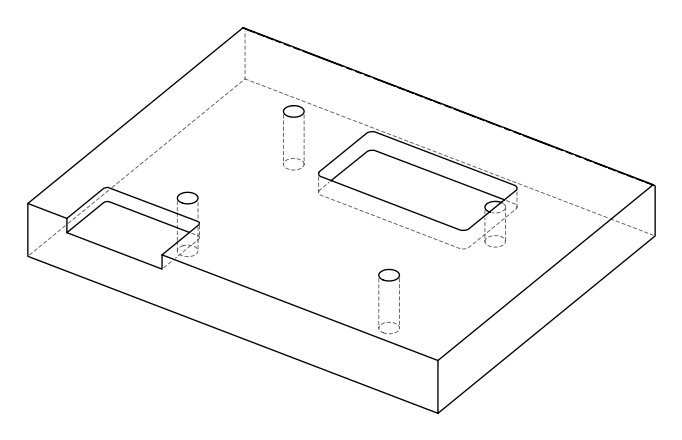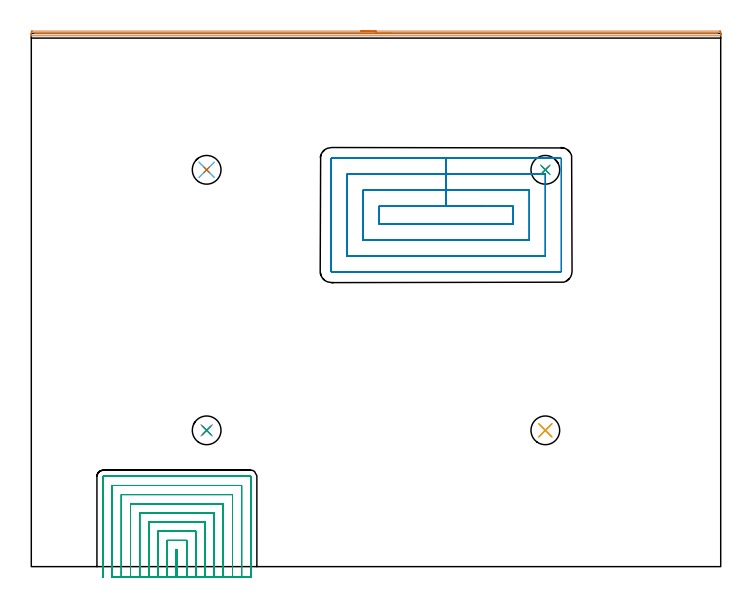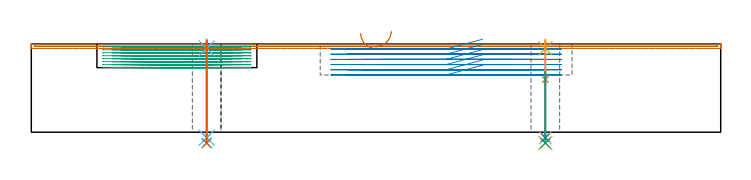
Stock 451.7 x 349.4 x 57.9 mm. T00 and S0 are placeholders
(PLAN: 15 operations, 11 tool changes, 58.7 min)
(1 AREA_MILL | FG_CHAMFER_SURFACE | UGT0205_001 | 7.37 min | 2170 mm3)
(2 MILL_RECTANGULAR_POCKET | POCKET_RECTANGULAR_STRAIGHT | UGT0201_132 | Follow Part, ap 3.5, ae 75% | 16.6 min | 296966 mm3)
(3 MILL_SLOT | SLOT_PARTIAL_RECTANGULAR | NXT0201_009 | Follow Part, ap 2, ae 75% | 32.57 min | 103245 mm3)
(4 SPOT_DRILL | STEP1HOLE | NXT0321_9005460120000 | 0.05 min | 173 mm3)
(5 SPOT_DRILL_1 | STEP1HOLE_1 | NXT0321_9005460120000 | 0.05 min | 192 mm3)
(6 SPOT_DRILL_2 | STEP1HOLE_2 | NXT0321_9005460120000 | 0.05 min | 171 mm3)
(7 SPOT_DRILL_3 | STEP1HOLE_3 | NXT0321_9005460120000 | 0.05 min | 177 mm3)
(8 DRILL_THROUGH_HOLE_INTO_CENTER | STEP1HOLE | NXT0301_087 | 0.26 min | 5946 mm3)
(9 DRILL_TO_ENLARGE_THROUGH_HOLE | STEP1HOLE | UGT0301_256 | 0.27 min | 9921 mm3)
(10 DRILL_THROUGH_HOLE_INTO_CENTER_1 | STEP1HOLE_1 | NXT0301_087 | 0.26 min | 5944 mm3)
(11 DRILL_TO_ENLARGE_THROUGH_HOLE_1 | STEP1HOLE_1 | UGT0301_256 | 0.27 min | 9922 mm3)
(12 DRILL_THROUGH_HOLE_INTO_CENTER_2 | STEP1HOLE_2 | NXT0301_087 | 0.26 min | 5912 mm3)
(13 DRILL_TO_ENLARGE_THROUGH_HOLE_2 | STEP1HOLE_2 | UGT0301_256 | 0.27 min | 9950 mm3)
(14 DRILL_THROUGH_HOLE_INTO_CENTER_3 | STEP1HOLE_3 | NXT0301_087 | 0.18 min | 3753 mm3)
(15 DRILL_TO_ENLARGE_THROUGH_HOLE_3 | STEP1HOLE_3 | UGT0301_256 | 0.19 min | 6456 mm3)
(TOOL UGT0205_001 | Chamfer Mill 20 x 3 x 45 deg. | D20 FL50 Z2)
(TOOL UGT0201_132 | Carbide End Mill 14.0 | D14 FL30 Z4)
(TOOL NXT0201_009 | ENDMILL 8mm [2P460-0800-NA 1630] | D8 FL26 Z6)
(TOOL NXT0321_9005460120000 | NC Spot Drill, 142deg, 12mm, Carbide, Uncoated | D12 PA142 FL30 Z2)
(TOOL NXT0301_087 | Carbide Drill 11.6mm [860.1-1160-058A1-MM 2214] | D11.6 PA140 FL72 Z2)
(TOOL UGT0301_256 | Twist Drill 18.8 mm | D18.8 PA118 FL135 Z2)
(OP 1 AREA_MILL)
G17 G21 G94 G90
T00 M6
G54
G17 G0 G90 X215.85 Y350.9 S1061 M3
G43 Z67.9 H0
Z64.8
G94 G1 X215.888 Z63.928 F250.
X216.002 Z63.064
X216.191 Z62.212
X216.453 Z61.38
X216.787 Z60.574
X217.19 Z59.8
X217.659 Z59.064
X218.19 Z58.372
X218.779 Z57.729
X219.422 Z57.14
X220.114 Z56.608
X220.85 Z56.14
X221.624 Z55.737
X222.43 Z55.403
X223.262 Z55.141
X224.114 Z54.952
X224.978 Z54.838
X225.85 Z54.8
X451.076
X451.332 Y350.898
X451.69 Y350.893 Z54.801
X451.7 Y350.651 Z55.044
Y350.127 Z55.57
Y349.783 Z55.912
Y349.259 Z56.436
Y348.916 Z56.778
Y348.23 Z57.469
Y347.997 Z57.702
X451.698 Y347.897 Z57.795
X451.69 Y347.803 Z57.888
X451.523 Y347.8 Z57.9
X0.177
X0.01 Y347.802 Z57.888
X0.003 Y347.845 Z57.846
X0.001 Y347.898 Z57.793
X0. Y347.997 Z57.702
Y348.23 Z57.469
Y348.916 Z56.778
Y350.127 Z55.57
X0.004 Y350.651 Z55.044
X0.01 Y350.893 Z54.801
X0.368 Y350.898 Z54.8
X0.624 Y350.9
X225.85
Y349.486 Z56.214
X449.289 Y349.485 Z56.215
X449.598 Y349.484 Z56.216
X449.66 Y349.481 Z56.219
X449.685 Y349.479 Z56.221
X449.69 Y349.468 Z56.232
X449.696 Y349.388 Z56.312
X449.69 Y349.239 Z56.461
X449.688 Y349.221 Z56.479
X449.655 Y349.219 Z56.481
X449.569 Y349.217 Z56.483
X449.289 Y349.215 Z56.485
X448.982 Y349.214 Z56.486
X2.411 Y349.215 Z56.485
X2.103 Y349.216 Z56.484
X2.04 Y349.219 Z56.481
X2.015 Y349.221 Z56.479
X2.01 Y349.232 Z56.468
X2.007 Y349.308 Z56.392
X2.024 Y349.479 Z56.221
X2.205 Y349.482 Z56.218
X2.411 Y349.484 Z56.216
X2.718 Y349.486 Z56.214
X2.998
X225.85
X226.722 Z56.252
X227.587 Z56.366
X228.438 Z56.555
X229.27 Z56.817
X230.076 Z57.151
X230.85 Z57.554
X231.586 Z58.023
X232.278 Z58.554
X232.921 Z59.143
X233.51 Z59.786
X234.042 Z60.478
X234.51 Z61.214
X234.913 Z61.988
X235.247 Z62.794
X235.509 Z63.626
X235.698 Z64.478
X235.812 Z65.343
X235.85 Z66.214
G0 Z67.9
M5
M2
(OP 2 MILL_RECTANGULAR_POCKET)
G17 G21 G94 G90
T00 M6
G54
G17 G0 G90 X295.685 Y236.1 S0 M3
G43 Z67.9 H0
Z60.9
G94 G1 X271.8 Z54.5 F250.
X227.8 F500.
Y224.6
X315.8
Y236.1
X271.8
Y246.6
X217.3
Y214.1
X326.3
Y246.6
X271.8
Y257.1
X206.8
Y203.6
X336.8
Y257.1
X271.8
Y267.6
X196.8
G3 X196.3 Y267.1 R0.5
G1 Y193.6
G3 X196.8 Y193.1 R0.5
G1 X346.8
G3 X347.3 Y193.6 R0.5
G1 Y267.1
G3 X346.8 Y267.6 R0.5
G1 X271.8
X270.8
G0 X295.685 Y236.1 Z57.5
G1 X271.8 Z51.1 F250.
X227.8 F500.
Y224.6
X315.8
Y236.1
X271.8
Y246.6
X217.3
Y214.1
X326.3
Y246.6
X271.8
Y257.1
X206.8
Y203.6
X336.8
Y257.1
X271.8
Y267.6
X196.8
G3 X196.3 Y267.1 R0.5
G1 Y193.6
G3 X196.8 Y193.1 R0.5
G1 X346.8
G3 X347.3 Y193.6 R0.5
G1 Y267.1
G3 X346.8 Y267.6 R0.5
G1 X271.8
X270.8
G0 X295.685 Y236.1 Z54.1
G1 X271.8 Z47.7 F250.
X227.8 F500.
Y224.6
X315.8
Y236.1
X271.8
Y246.6
X217.3
Y214.1
X326.3
Y246.6
X271.8
Y257.1
X206.8
Y203.6
X336.8
Y257.1
X271.8
Y267.6
X196.8
G3 X196.3 Y267.1 R0.5
G1 Y193.6
G3 X196.8 Y193.1 R0.5
G1 X346.8
G3 X347.3 Y193.6 R0.5
G1 Y267.1
G3 X346.8 Y267.6 R0.5
G1 X271.8
X270.8
G0 X295.685 Y236.1 Z50.7
G1 X271.8 Z44.3 F250.
X227.8 F500.
Y224.6
X315.8
Y236.1
X271.8
Y246.6
X217.3
Y214.1
X326.3
Y246.6
X271.8
Y257.1
X206.8
Y203.6
X336.8
Y257.1
X271.8
Y267.6
X196.8
G3 X196.3 Y267.1 R0.5
G1 Y193.6
G3 X196.8 Y193.1 R0.5
G1 X346.8
G3 X347.3 Y193.6 R0.5
G1 Y267.1
G3 X346.8 Y267.6 R0.5
G1 X271.8
X270.8
G0 X295.685 Y236.1 Z47.3
G1 X271.8 Z40.9 F250.
X227.8 F500.
Y224.6
X315.8
Y236.1
X271.8
Y246.6
X217.3
Y214.1
X326.3
Y246.6
X271.8
Y257.1
X206.8
Y203.6
X336.8
Y257.1
X271.8
Y267.6
X196.8
G3 X196.3 Y267.1 R0.5
G1 Y193.6
G3 X196.8 Y193.1 R0.5
G1 X346.8
G3 X347.3 Y193.6 R0.5
G1 Y267.1
G3 X346.8 Y267.6 R0.5
G1 X271.8
X270.8
G0 X295.685 Y236.1 Z43.9
G1 X271.8 Z37.5 F250.
X227.8 F500.
Y224.6
X315.8
Y236.1
X271.8
Y246.6
X217.3
Y214.1
X326.3
Y246.6
X271.8
Y257.1
X206.8
Y203.6
X336.8
Y257.1
X271.8
Y267.6
X196.8
G3 X196.3 Y267.1 R0.5
G1 Y193.6
G3 X196.8 Y193.1 R0.5
G1 X346.8
G3 X347.3 Y193.6 R0.5
G1 Y267.1
G3 X346.8 Y267.6 R0.5
G1 X271.8
X270.8
G0 Z67.9
M5
M2
(OP 3 MILL_SLOT)
G17 G21 G94 G90
T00 M6
G54
G17 G0 G90 X95.8 Y-7. S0 M3
G43 Z67.9 H1
Z55.95
G94 G1 Y-4. F250.
Y11.2 F500.
X95.
Y-4.
Y-7. F250.
X101.8
Y-4.
Y17.2 F500.
X89.
Y-4.
Y-7. F250.
X107.8
Y-4.
Y23.2 F500.
X83.
Y-4.
Y-7. F250.
X113.8
Y-4.
Y29.2 F500.
X77.
Y-4.
Y-7. F250.
X119.8
Y-4.
Y35.2 F500.
X71.
Y-4.
Y-7. F250.
X125.8
Y-4.
Y41.2 F500.
X65.
Y-4.
Y-7. F250.
X131.8
Y-4.
Y47.2 F500.
X59.
Y-4.
Y-7. F250.
X137.8
Y-4.
Y53.2 F500.
X53.
Y-4.
Y-7. F250.
X143.8
Y-4.
Y59.1 F500.
X143.795 Y59.155
X143.755 Y59.195
X143.7 Y59.2
X47.1
X47.045 Y59.195
X47.005 Y59.155
X47. Y59.1
Y-4.
Y-7. F250.
G0 X95.8 Z54.
G1 Y-4.
Y11.2 F500.
X95.
Y-4.
Y-7. F250.
X101.8
Y-4.
Y17.2 F500.
X89.
Y-4.
Y-7. F250.
X107.8
Y-4.
Y23.2 F500.
X83.
Y-4.
Y-7. F250.
X113.8
Y-4.
Y29.2 F500.
X77.
Y-4.
Y-7. F250.
X119.8
Y-4.
Y35.2 F500.
X71.
Y-4.
Y-7. F250.
X125.8
Y-4.
Y41.2 F500.
X65.
Y-4.
Y-7. F250.
X131.8
Y-4.
Y47.2 F500.
X59.
Y-4.
Y-7. F250.
X137.8
Y-4.
Y53.2 F500.
X53.
Y-4.
Y-7. F250.
X143.8
Y-4.
Y59.1 F500.
X143.795 Y59.155
X143.755 Y59.195
X143.7 Y59.2
X47.1
X47.045 Y59.195
X47.005 Y59.155
X47. Y59.1
Y-4.
Y-7. F250.
G0 X95.8 Z52.05
G1 Y-4.
Y11.2 F500.
X95.
Y-4.
Y-7. F250.
X101.8
Y-4.
Y17.2 F500.
X89.
Y-4.
Y-7. F250.
X107.8
Y-4.
Y23.2 F500.
X83.
Y-4.
Y-7. F250.
X113.8
Y-4.
Y29.2 F500.
X77.
Y-4.
Y-7. F250.
X119.8
Y-4.
Y35.2 F500.
X71.
Y-4.
Y-7. F250.
X125.8
Y-4.
Y41.2 F500.
X65.
Y-4.
Y-7. F250.
X131.8
Y-4.
Y47.2 F500.
X59.
Y-4.
Y-7. F250.
X137.8
Y-4.
Y53.2 F500.
X53.
Y-4.
Y-7. F250.
X143.8
Y-4.
Y59.1 F500.
X143.795 Y59.155
X143.755 Y59.195
X143.7 Y59.2
X47.1
X47.045 Y59.195
X47.005 Y59.155
X47. Y59.1
Y-4.
Y-7. F250.
G0 X95.8 Z50.1
G1 Y-4.
Y11.2 F500.
X95.
Y-4.
Y-7. F250.
X101.8
Y-4.
Y17.2 F500.
X89.
Y-4.
Y-7. F250.
X107.8
Y-4.
Y23.2 F500.
X83.
Y-4.
Y-7. F250.
X113.8
Y-4.
Y29.2 F500.
X77.
Y-4.
Y-7. F250.
X119.8
Y-4.
Y35.2 F500.
X71.
Y-4.
Y-7. F250.
X125.8
Y-4.
Y41.2 F500.
X65.
Y-4.
Y-7. F250.
X131.8
Y-4.
Y47.2 F500.
X59.
Y-4.
Y-7. F250.
X137.8
Y-4.
Y53.2 F500.
X53.
Y-4.
Y-7. F250.
X143.8
Y-4.
Y59.1 F500.
X143.795 Y59.155
X143.755 Y59.195
X143.7 Y59.2
X47.1
X47.045 Y59.195
X47.005 Y59.155
X47. Y59.1
Y-4.
Y-7. F250.
G0 X95.8 Z48.15
G1 Y-4.
Y11.2 F500.
X95.
Y-4.
Y-7. F250.
X101.8
Y-4.
Y17.2 F500.
X89.
Y-4.
Y-7. F250.
X107.8
Y-4.
Y23.2 F500.
X83.
Y-4.
Y-7. F250.
X113.8
Y-4.
Y29.2 F500.
X77.
Y-4.
Y-7. F250.
X119.8
Y-4.
Y35.2 F500.
X71.
Y-4.
Y-7. F250.
X125.8
Y-4.
Y41.2 F500.
X65.
Y-4.
Y-7. F250.
X131.8
Y-4.
Y47.2 F500.
X59.
Y-4.
Y-7. F250.
X137.8
Y-4.
Y53.2 F500.
X53.
Y-4.
Y-7. F250.
X143.8
Y-4.
Y59.1 F500.
X143.795 Y59.155
X143.755 Y59.195
X143.7 Y59.2
X47.1
X47.045 Y59.195
X47.005 Y59.155
X47. Y59.1
Y-4.
Y-7. F250.
G0 X95.8 Z46.2
G1 Y-4.
Y11.2 F500.
X95.
Y-4.
Y-7. F250.
X101.8
Y-4.
Y17.2 F500.
X89.
Y-4.
Y-7. F250.
X107.8
Y-4.
Y23.2 F500.
X83.
Y-4.
Y-7. F250.
X113.8
Y-4.
Y29.2 F500.
X77.
Y-4.
Y-7. F250.
X119.8
Y-4.
Y35.2 F500.
X71.
Y-4.
Y-7. F250.
X125.8
Y-4.
Y41.2 F500.
X65.
Y-4.
Y-7. F250.
X131.8
Y-4.
Y47.2 F500.
X59.
Y-4.
Y-7. F250.
X137.8
Y-4.
Y53.2 F500.
X53.
Y-4.
Y-7. F250.
X143.8
Y-4.
Y59.1 F500.
X143.795 Y59.155
X143.755 Y59.195
X143.7 Y59.2
X47.1
X47.045 Y59.195
X47.005 Y59.155
X47. Y59.1
Y-4.
Y-7. F250.
G0 X95.8 Z44.25
G1 Y-4.
Y11.2 F500.
X95.
Y-4.
Y-7. F250.
X101.8
Y-4.
Y17.2 F500.
X89.
Y-4.
Y-7. F250.
X107.8
Y-4.
Y23.2 F500.
X83.
Y-4.
Y-7. F250.
X113.8
Y-4.
Y29.2 F500.
X77.
Y-4.
Y-7. F250.
X119.8
Y-4.
Y35.2 F500.
X71.
Y-4.
Y-7. F250.
X125.8
Y-4.
Y41.2 F500.
X65.
Y-4.
Y-7. F250.
X131.8
Y-4.
Y47.2 F500.
X59.
Y-4.
Y-7. F250.
X137.8
Y-4.
Y53.2 F500.
X53.
Y-4.
Y-7. F250.
X143.8
Y-4.
Y59.1 F500.
X143.795 Y59.155
X143.755 Y59.195
X143.7 Y59.2
X47.1
X47.045 Y59.195
X47.005 Y59.155
X47. Y59.1
Y-4.
Y-7. F250.
G0 X95.8 Z42.3
G1 Y-4.
Y11.2 F500.
X95.
Y-4.
Y-7. F250.
X101.8
Y-4.
Y17.2 F500.
X89.
Y-4.
Y-7. F250.
X107.8
Y-4.
Y23.2 F500.
X83.
Y-4.
Y-7. F250.
X113.8
Y-4.
Y29.2 F500.
X77.
Y-4.
Y-7. F250.
X119.8
Y-4.
Y35.2 F500.
X71.
Y-4.
Y-7. F250.
X125.8
Y-4.
Y41.2 F500.
X65.
Y-4.
Y-7. F250.
X131.8
Y-4.
Y47.2 F500.
X59.
Y-4.
Y-7. F250.
X137.8
Y-4.
Y53.2 F500.
X53.
Y-4.
Y-7. F250.
X143.8
Y-4.
Y59.1 F500.
X143.795 Y59.155
X143.755 Y59.195
X143.7 Y59.2
X47.1
X47.045 Y59.195
X47.005 Y59.155
X47. Y59.1
Y-4.
Y-7. F250.
G0 Z67.9
M5
M2
(OP 4 SPOT_DRILL)
G17 G21 G94 G90
T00 M6
G54
G17 G0 G90 X114.9 Y89.3 S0 M3
G43 Z67.9 H0
G94 G81 G98 Z54.9 F250. R60.9
G80
M5
M2
(OP 5 SPOT_DRILL_1)
G17 G21 G94 G90
T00 M6
G54
G17 G0 G90 X336.8 Y89.3 S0 M3
G43 Z67.9 H0
G94 G81 G98 Z54.9 F250. R60.9
G80
M5
M2
(OP 6 SPOT_DRILL_2)
G17 G21 G94 G90
T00 M6
G54
G17 G0 G90 X114.9 Y260. S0 M3
G43 Z67.9 H0
G94 G81 G98 Z54.9 F250. R60.9
G80
M5
M2
(OP 7 SPOT_DRILL_3)
G17 G21 G94 G90
T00 M6
G54
G17 G0 G90 X336.8 Y260. S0 M3
G43 Z67.9 H0
G94 G81 G98 Z34.5 F250. R40.5
G80
M5
M2
(OP 8 DRILL_THROUGH_HOLE_INTO_CENTER)
G17 G21 G94 G90
T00 M6
G54
G17 G0 G90 X114.9 Y89.3 S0 M3
G43 Z67.9 H1
G94 G73 G98 Z-3.611 F250. Q10.252 R59.9
G80
M5
M2
(OP 9 DRILL_TO_ENLARGE_THROUGH_HOLE)
G17 G21 G94 G90
T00 M6
G54
G17 G0 G90 X114.9 Y89.3 S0 M3
G43 Z67.9 H0
G94 G73 G98 Z-7.148 F250. Q16.262 R59.9
G80
M5
M2
(OP 10 DRILL_THROUGH_HOLE_INTO_CENTER_1)
G17 G21 G94 G90
T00 M6
G54
G17 G0 G90 X336.8 Y89.3 S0 M3
G43 Z67.9 H1
G94 G73 G98 Z-3.611 F250. Q10.252 R59.9
G80
M5
M2
(OP 11 DRILL_TO_ENLARGE_THROUGH_HOLE_1)
G17 G21 G94 G90
T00 M6
G54
G17 G0 G90 X336.8 Y89.3 S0 M3
G43 Z67.9 H0
G94 G73 G98 Z-7.148 F250. Q16.262 R59.9
G80
M5
M2
(OP 12 DRILL_THROUGH_HOLE_INTO_CENTER_2)
G17 G21 G94 G90
T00 M6
G54
G17 G0 G90 X114.9 Y260. S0 M3
G43 Z67.9 H1
G94 G73 G98 Z-3.611 F250. Q10.252 R59.9
G80
M5
M2
(OP 13 DRILL_TO_ENLARGE_THROUGH_HOLE_2)
G17 G21 G94 G90
T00 M6
G54
G17 G0 G90 X114.9 Y260. S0 M3
G43 Z67.9 H0
G94 G73 G98 Z-7.148 F250. Q16.262 R59.9
G80
M5
M2
(OP 14 DRILL_THROUGH_HOLE_INTO_CENTER_3)
G17 G21 G94 G90
T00 M6
G54
G17 G0 G90 X336.8 Y260. S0 M3
G43 Z67.9 H1
G94 G73 G98 Z-3.611 F250. Q10.278 R39.5
G80
M5
M2
(OP 15 DRILL_TO_ENLARGE_THROUGH_HOLE_3)
G17 G21 G94 G90
T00 M6
G54
G17 G0 G90 X336.8 Y260. S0 M3
G43 Z67.9 H0
G94 G81 G98 Z-7.148 F250. R39.5
G80
M5
M2
